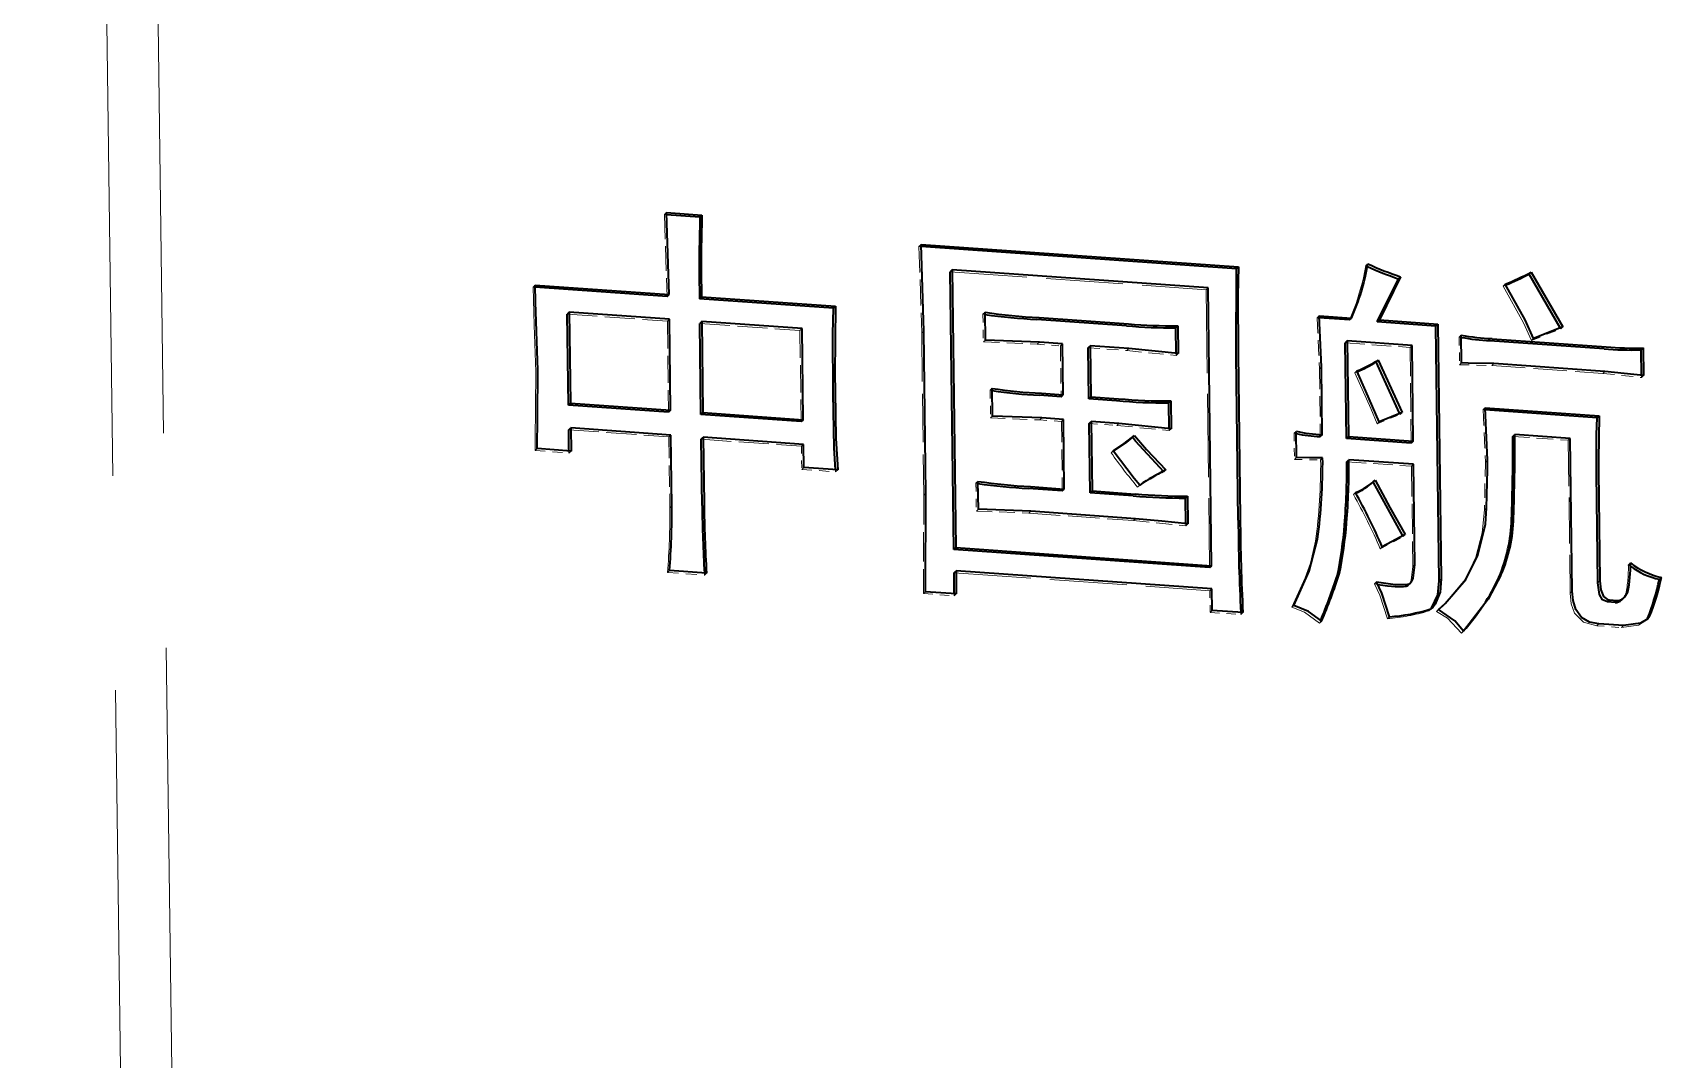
# Model space of a CAD drawing. Header units: millimetres. Extents: x -631 to 3210, y -446 to 2288.
# Drawn here: x -258.39 to -235.62, y -138.71 to -124.35 of the extents above; entities that cross this region are included whole.
import ezdxf

# ---------------------------------------------------------------- set-up
doc = ezdxf.new("R2010")
doc.units = ezdxf.units.MM
doc.linetypes.add('DASHED', pattern=[15, 12, -3])
doc.layers.get('0').update_dxf_attribs({"lineweight": 18})

msp = doc.modelspace()

# ---------------------------------------------------------------- linework, layer by layer
at = {"color": 7, "linetype": 'DASHED', "lineweight": 13}
for p, q in [((-257.686, -42.956), (-256.323, -148.575)), ((-256.499, -190.54), (-258.395, -43.634))]:
    msp.add_line(p, q, dxfattribs=at)
at = {"color": 7, "linetype": 'DASHED', "lineweight": 13, "ltscale": 0.000979933}
for p, q in [((-249.56, -126.893), (-249.531, -126.866)), ((-251.398, -127.906), (-251.37, -127.879)), ((-237.835, -127.894), (-237.806, -127.866)), ((-249.491, -128.357), (-249.519, -128.384)), ((-245.107, -128.286), (-245.078, -128.259)), ((-240.434, -128.335), (-240.406, -128.308)), ((-245.964, -128.548), (-245.936, -128.521)), ((-245.102, -128.674), (-245.073, -128.647)), ((-237.002, -128.462), (-237.03, -128.489)), ((-244.348, -128.706), (-244.319, -128.679)), ((-244.024, -128.728), (-243.996, -128.701)), ((-243.098, -128.794), (-243.07, -128.767)), ((-242.408, -128.864), (-242.38, -128.837)), ((-239.109, -128.723), (-239.137, -128.75)), ((-238.445, -128.993), (-238.417, -128.966)), ((-236.441, -129.113), (-236.413, -129.086)), ((-245.007, -129.349), (-244.979, -129.322)), ((-239.597, -129.817), (-239.569, -129.79)), ((-239.247, -129.662), (-239.276, -129.689)), ((-249.498, -130.002), (-249.47, -129.975)), ((-243.235, -129.841), (-243.207, -129.813)), ((-250.895, -130.227), (-250.866, -130.2)), ((-247.645, -130.133), (-247.617, -130.106)), ((-243.316, -130.223), (-243.288, -130.196)), ((-247.641, -130.456), (-247.612, -130.429)), ((-247.167, -130.49), (-247.138, -130.463)), ((-242.552, -130.463), (-242.581, -130.49)), ((-240.753, -130.318), (-240.725, -130.29)), ((-239.116, -130.412), (-239.087, -130.384)), ((-238.083, -130.355), (-238.054, -130.328)), ((-245.935, -130.814), (-245.907, -130.787)), ((-239.929, -130.807), (-239.9, -130.78)), ((-245.2, -131.038), (-245.172, -131.011)), ((-243.003, -131.172), (-242.974, -131.145)), ((-239.553, -131.566), (-239.524, -131.539)), ((-239.097, -131.814), (-239.069, -131.787)), ((-236.084, -131.79), (-236.055, -131.763)), ((-249.517, -131.898), (-249.488, -131.871)), ((-245.939, -132.193), (-245.911, -132.166)), ((-245.508, -132.224), (-245.48, -132.197)), ((-236.897, -132.185), (-236.868, -132.158)), ((-241.931, -132.455), (-241.903, -132.428)), ((-238.874, -132.433), (-238.846, -132.406)), ((-240.401, -132.606), (-240.372, -132.579)), ((-236.525, -132.642), (-236.496, -132.615))]:
    msp.add_line(p, q, dxfattribs=at)
at = {"color": 7, "linetype": 'DASHED', "lineweight": 13, "ltscale": 0.028642}
msp.add_line((-249.56, -126.893), (-249.523, -128.039), dxfattribs=at)
at = {"color": 7, "linetype": 'DASHED', "lineweight": 13, "ltscale": 0.000732735}
msp.add_line((-249.531, -126.896), (-249.56, -126.893), dxfattribs=at)
at = {"color": 7, "lineweight": 35, "ltscale": 0.028641}
msp.add_line((-249.495, -128.011), (-249.531, -126.866), dxfattribs=at)
at = {"color": 7, "lineweight": 35, "ltscale": 0.012421}
msp.add_line((-249.531, -126.866), (-249.036, -126.901), dxfattribs=at)
at = {"color": 7, "lineweight": 35, "ltscale": 0.011688}
msp.add_line((-249.064, -126.928), (-249.531, -126.896), dxfattribs=at)
at = {"color": 7, "lineweight": 35, "ltscale": 0.00098046}
for p, q in [((-249.036, -126.901), (-249.064, -126.928)), ((-239.3, -127.79), (-239.272, -127.763)), ((-239.982, -128.367), (-239.953, -128.34)), ((-239.565, -128.367), (-239.594, -128.395)), ((-238.775, -128.452), (-238.746, -128.425)), ((-242.413, -128.476), (-242.385, -128.449)), ((-239.608, -128.954), (-239.58, -128.927)), ((-249.05, -129.689), (-249.022, -129.662)), ((-239.091, -130.061), (-239.12, -130.088)), ((-245.512, -131.9), (-245.484, -131.873))]:
    msp.add_line(p, q, dxfattribs=at)
at = {"color": 7, "linetype": 'DASHED', "lineweight": 13, "ltscale": 0.000981563}
for p, q in [((-246.002, -127.339), (-245.973, -127.312)), ((-244.313, -129.764), (-244.284, -129.737)), ((-242.502, -129.914), (-242.474, -129.887)), ((-240.758, -129.951), (-240.729, -129.924)), ((-251.369, -130.193), (-251.34, -130.166)), ((-245.205, -130.65), (-245.177, -130.623)), ((-238.096, -131.022), (-238.067, -130.995)), ((-242.27, -131.245), (-242.241, -131.218)), ((-249, -131.934), (-248.971, -131.907)), ((-239.633, -132.057), (-239.604, -132.029)), ((-238.766, -132.441), (-238.738, -132.414))]:
    msp.add_line(p, q, dxfattribs=at)
at = {"color": 7, "linetype": 'DASHED', "lineweight": 13, "ltscale": 0.000732681}
msp.add_line((-245.972, -127.341), (-246.002, -127.339), dxfattribs=at)
at = {"color": 7, "linetype": 'DASHED', "lineweight": 13, "ltscale": 0.030259}
msp.add_line((-246.002, -127.339), (-245.964, -128.548), dxfattribs=at)
at = {"color": 7, "lineweight": 35, "ltscale": 0.111255}
msp.add_line((-245.973, -127.312), (-241.534, -127.625), dxfattribs=at)
at = {"color": 7, "lineweight": 35, "ltscale": 0.03026}
msp.add_line((-245.936, -128.521), (-245.973, -127.312), dxfattribs=at)
at = {"color": 7, "lineweight": 35, "ltscale": 0.110524}
msp.add_line((-241.562, -127.652), (-245.972, -127.341), dxfattribs=at)
at = {"color": 7, "lineweight": 35, "ltscale": 0.000979933}
for p, q in [((-245.538, -127.666), (-245.566, -127.693)), ((-241.562, -127.652), (-241.534, -127.625)), ((-237.471, -127.725), (-237.443, -127.698)), ((-249.071, -128.07), (-249.043, -128.043)), ((-250.891, -128.258), (-250.92, -128.285)), ((-249.038, -128.389), (-249.066, -128.416)), ((-240.014, -128.659), (-240.042, -128.686)), ((-243.637, -128.756), (-243.608, -128.729)), ((-235.907, -128.784), (-235.879, -128.757)), ((-243.627, -129.468), (-243.599, -129.441)), ((-242.507, -129.525), (-242.479, -129.498)), ((-249.474, -129.63), (-249.503, -129.657)), ((-247.621, -129.761), (-247.649, -129.788)), ((-236.519, -129.733), (-236.491, -129.705)), ((-249.046, -130.034), (-249.017, -130.007)), ((-243.018, -130.007), (-242.989, -129.98)), ((-240.391, -129.998), (-240.363, -129.971)), ((-240.025, -130.024), (-239.996, -129.997)), ((-237.7, -129.994), (-237.672, -129.967)), ((-240.021, -130.348), (-239.992, -130.321)), ((-243.998, -130.757), (-243.97, -130.73)), ((-243.61, -130.784), (-243.582, -130.757)), ((-242.275, -130.857), (-242.246, -130.83)), ((-245.516, -131.577), (-245.488, -131.549)), ((-241.911, -131.802), (-241.939, -131.829)), ((-240.151, -131.934), (-240.122, -131.907)), ((-239.202, -132.087), (-239.173, -132.06))]:
    msp.add_line(p, q, dxfattribs=at)
at = {"color": 7, "lineweight": 35, "ltscale": 0.097104}
for p, q in [((-245.516, -131.577), (-245.566, -127.693)), ((-245.538, -127.666), (-245.488, -131.549)), ((-241.911, -131.802), (-241.961, -127.918))]:
    msp.add_line(p, q, dxfattribs=at)
at = {"color": 7, "linetype": 'DASHED', "lineweight": 13, "ltscale": 0.089653}
msp.add_line((-245.566, -127.693), (-241.989, -127.945), dxfattribs=at)
at = {"color": 7, "lineweight": 35, "ltscale": 0.089653}
for p, q in [((-241.961, -127.918), (-245.538, -127.666)), ((-241.939, -131.829), (-245.516, -131.577)), ((-245.488, -131.549), (-241.911, -131.802))]:
    msp.add_line(p, q, dxfattribs=at)
at = {"color": 7, "lineweight": 35, "ltscale": 0.03017}
msp.add_line((-241.568, -128.859), (-241.562, -127.652), dxfattribs=at)
at = {"color": 7, "linetype": 'DASHED', "lineweight": 13, "ltscale": 0.00098046}
for p, q in [((-239.755, -127.607), (-239.726, -127.58)), ((-241.961, -127.918), (-241.989, -127.945)), ((-247.637, -128.487), (-247.666, -128.515)), ((-238.45, -128.605), (-238.422, -128.577)), ((-240.403, -129.049), (-240.375, -129.022)), ((-237.993, -129.003), (-237.964, -128.976)), ((-235.874, -129.145), (-235.902, -129.172)), ((-245.002, -129.737), (-244.974, -129.71)), ((-238.114, -129.62), (-238.086, -129.593)), ((-244.468, -131.068), (-244.44, -131.041)), ((-239.204, -131.368), (-239.232, -131.395)), ((-240.458, -131.459), (-240.43, -131.432)), ((-241.935, -132.153), (-241.907, -132.126)), ((-236.121, -132.197), (-236.093, -132.169)), ((-240.791, -132.384), (-240.763, -132.357)), ((-238.418, -132.746), (-238.39, -132.719))]:
    msp.add_line(p, q, dxfattribs=at)
at = {"color": 7, "linetype": 'DASHED', "lineweight": 13, "ltscale": 0.000618608}
msp.add_line((-239.732, -127.618), (-239.755, -127.607), dxfattribs=at)
at = {"color": 7, "lineweight": 35, "ltscale": 0.021706}
msp.add_line((-237.037, -128.477), (-237.471, -127.725), dxfattribs=at)
at = {"color": 7, "lineweight": 35, "ltscale": 0.022048}
msp.add_line((-237.443, -127.698), (-237.002, -128.462), dxfattribs=at)
at = {"color": 7, "linetype": 'DASHED', "lineweight": 13, "ltscale": 0.000738823}
for p, q in [((-251.369, -127.908), (-251.398, -127.906)), ((-238.084, -129.622), (-238.114, -129.62))]:
    msp.add_line(p, q, dxfattribs=at)
at = {"color": 7, "lineweight": 35, "ltscale": 0.046987}
for p, q in [((-251.37, -127.879), (-249.495, -128.011)), ((-249.043, -128.043), (-247.168, -128.176))]:
    msp.add_line(p, q, dxfattribs=at)
at = {"color": 7, "lineweight": 35, "ltscale": 0.046247}
msp.add_line((-249.523, -128.039), (-251.369, -127.908), dxfattribs=at)
at = {"color": 7, "linetype": 'DASHED', "lineweight": 13, "ltscale": 0.097104}
msp.add_line((-241.989, -127.945), (-241.939, -131.829), dxfattribs=at)
at = {"color": 7, "lineweight": 35, "ltscale": 0.0168}
for p, q in [((-239.594, -128.395), (-239.3, -127.79)), ((-239.272, -127.763), (-239.565, -128.367))]:
    msp.add_line(p, q, dxfattribs=at)
at = {"color": 7, "linetype": 'DASHED', "lineweight": 13, "ltscale": 0.000966031}
msp.add_line((-237.799, -127.878), (-237.835, -127.894), dxfattribs=at)
at = {"color": 7, "lineweight": 35, "ltscale": 0.000981563}
for p, q in [((-249.523, -128.039), (-249.495, -128.011)), ((-247.196, -128.203), (-247.168, -128.176)), ((-243.623, -129.813), (-243.595, -129.786)), ((-250.899, -129.903), (-250.87, -129.876)), ((-239.651, -130.632), (-239.623, -130.605))]:
    msp.add_line(p, q, dxfattribs=at)
at = {"color": 7, "lineweight": 35, "ltscale": 0.046986}
msp.add_line((-247.196, -128.203), (-249.071, -128.07), dxfattribs=at)
at = {"color": 7, "lineweight": 35, "ltscale": 0.031829}
for p, q in [((-250.903, -129.558), (-250.92, -128.285)), ((-250.891, -128.258), (-250.875, -129.531)), ((-249.474, -129.63), (-249.491, -128.357)), ((-249.05, -129.689), (-249.066, -128.416)), ((-247.621, -129.761), (-247.637, -128.487))]:
    msp.add_line(p, q, dxfattribs=at)
at = {"color": 7, "linetype": 'DASHED', "lineweight": 13, "ltscale": 0.035106}
for p, q in [((-250.92, -128.285), (-249.519, -128.384)), ((-250.899, -129.903), (-249.498, -130.002))]:
    msp.add_line(p, q, dxfattribs=at)
at = {"color": 7, "lineweight": 35, "ltscale": 0.035106}
for p, q in [((-249.491, -128.357), (-250.891, -128.258)), ((-249.503, -129.657), (-250.903, -129.558))]:
    msp.add_line(p, q, dxfattribs=at)
at = {"color": 7, "linetype": 'DASHED', "lineweight": 13, "ltscale": 0.031829}
msp.add_line((-249.519, -128.384), (-249.503, -129.657), dxfattribs=at)
at = {"color": 7, "linetype": 'DASHED', "lineweight": 13, "ltscale": 0.035105}
for p, q in [((-249.066, -128.416), (-247.666, -128.515)), ((-249.046, -130.034), (-247.645, -130.133))]:
    msp.add_line(p, q, dxfattribs=at)
at = {"color": 7, "lineweight": 35, "ltscale": 0.031828}
msp.add_line((-249.038, -128.389), (-249.022, -129.662), dxfattribs=at)
at = {"color": 7, "lineweight": 35, "ltscale": 0.035104}
for p, q in [((-247.637, -128.487), (-249.038, -128.389)), ((-247.649, -129.788), (-249.05, -129.689))]:
    msp.add_line(p, q, dxfattribs=at)
at = {"color": 7, "linetype": 'DASHED', "lineweight": 13, "ltscale": 0.000725998}
msp.add_line((-245.078, -128.29), (-245.107, -128.286), dxfattribs=at)
at = {"color": 7, "linetype": 'DASHED', "lineweight": 13, "ltscale": 0.009711}
for p, q in [((-245.107, -128.286), (-245.102, -128.674)), ((-245.007, -129.349), (-245.002, -129.737))]:
    msp.add_line(p, q, dxfattribs=at)
at = {"color": 7, "lineweight": 35, "ltscale": 0.009711}
for p, q in [((-245.073, -128.647), (-245.078, -128.259)), ((-242.385, -128.449), (-242.38, -128.837)), ((-238.417, -128.966), (-238.422, -128.577)), ((-245.172, -131.011), (-245.177, -130.623))]:
    msp.add_line(p, q, dxfattribs=at)
at = {"color": 7, "lineweight": 35, "ltscale": 0.031325}
for p, q in [((-243.102, -128.449), (-244.352, -128.36)), ((-244.324, -128.333), (-243.074, -128.422))]:
    msp.add_line(p, q, dxfattribs=at)
at = {"color": 7, "linetype": 'DASHED', "lineweight": 13, "ltscale": 0.017856}
msp.add_line((-240.434, -128.335), (-240.403, -129.049), dxfattribs=at)
at = {"color": 7, "linetype": 'DASHED', "lineweight": 13, "ltscale": 0.000737301}
msp.add_line((-240.405, -128.337), (-240.434, -128.335), dxfattribs=at)
at = {"color": 7, "lineweight": 35, "ltscale": 0.017855}
msp.add_line((-240.375, -129.022), (-240.406, -128.308), dxfattribs=at)
at = {"color": 7, "lineweight": 35, "ltscale": 0.011341}
msp.add_line((-240.406, -128.308), (-239.953, -128.34), dxfattribs=at)
at = {"color": 7, "lineweight": 35, "ltscale": 0.010604}
msp.add_line((-239.982, -128.367), (-240.405, -128.337), dxfattribs=at)
at = {"color": 7, "lineweight": 35, "ltscale": 0.020524}
for p, q in [((-238.775, -128.452), (-239.594, -128.395)), ((-239.565, -128.367), (-238.746, -128.425))]:
    msp.add_line(p, q, dxfattribs=at)
at = {"color": 7, "lineweight": 35, "ltscale": 0.089012}
for p, q in [((-238.746, -128.425), (-238.7, -131.985)), ((-238.729, -132.013), (-238.775, -128.452))]:
    msp.add_line(p, q, dxfattribs=at)
at = {"color": 7, "linetype": 'DASHED', "lineweight": 13, "ltscale": 0.031828}
msp.add_line((-247.666, -128.515), (-247.649, -129.788), dxfattribs=at)
at = {"color": 7, "linetype": 'DASHED', "lineweight": 13, "ltscale": 0.056644}
msp.add_line((-245.964, -128.548), (-245.935, -130.814), dxfattribs=at)
at = {"color": 7, "lineweight": 35, "ltscale": 0.056644}
msp.add_line((-245.907, -130.787), (-245.936, -128.521), dxfattribs=at)
at = {"color": 7, "lineweight": 35, "ltscale": 0.018866}
msp.add_line((-244.319, -128.679), (-245.073, -128.647), dxfattribs=at)
at = {"color": 7, "lineweight": 35, "ltscale": 0.008959}
for p, q in [((-242.408, -128.834), (-242.413, -128.476)), ((-242.502, -129.884), (-242.507, -129.525))]:
    msp.add_line(p, q, dxfattribs=at)
at = {"color": 7, "lineweight": 35, "ltscale": 0.033447}
for p, q in [((-240.014, -128.659), (-239.996, -129.997)), ((-240.025, -130.024), (-240.042, -128.686))]:
    msp.add_line(p, q, dxfattribs=at)
at = {"color": 7, "lineweight": 35, "ltscale": 0.022684}
for p, q in [((-239.109, -128.723), (-240.014, -128.659)), ((-239.12, -130.088), (-240.025, -130.024)), ((-239.996, -129.997), (-239.091, -130.061))]:
    msp.add_line(p, q, dxfattribs=at)
at = {"color": 7, "linetype": 'DASHED', "lineweight": 13, "ltscale": 0.00971}
for p, q in [((-238.45, -128.605), (-238.445, -128.993)), ((-245.205, -130.65), (-245.2, -131.038))]:
    msp.add_line(p, q, dxfattribs=at)
at = {"color": 7, "linetype": 'DASHED', "lineweight": 13, "ltscale": 0.00073197}
msp.add_line((-238.421, -128.61), (-238.45, -128.605), dxfattribs=at)
at = {"color": 7, "lineweight": 35, "ltscale": 0.039966}
for p, q in [((-236.424, -128.769), (-238.019, -128.657)), ((-237.99, -128.629), (-236.396, -128.742)), ((-238.086, -129.593), (-236.491, -129.705))]:
    msp.add_line(p, q, dxfattribs=at)
at = {"color": 7, "linetype": 'DASHED', "lineweight": 13, "ltscale": 0.010982}
msp.add_line((-237.437, -128.655), (-237.03, -128.489), dxfattribs=at)
at = {"color": 7, "linetype": 'DASHED', "lineweight": 13, "ltscale": 0.000981036}
for p, q in [((-237.437, -128.655), (-237.409, -128.627)), ((-239.907, -129.105), (-239.879, -129.078)), ((-244.011, -129.786), (-243.982, -129.759)), ((-236.924, -130.049), (-236.896, -130.022)), ((-240.387, -130.322), (-240.359, -130.295)), ((-242.944, -130.702), (-242.916, -130.675)), ((-249.485, -130.995), (-249.457, -130.967)), ((-238.216, -131.682), (-238.188, -131.655)), ((-241.5, -132.485), (-241.472, -132.458)), ((-239.454, -132.543), (-239.426, -132.516)), ((-236.18, -132.667), (-236.152, -132.64))]:
    msp.add_line(p, q, dxfattribs=at)
at = {"color": 7, "lineweight": 35, "ltscale": 0.01098}
msp.add_line((-237.002, -128.462), (-237.409, -128.627), dxfattribs=at)
at = {"color": 7, "linetype": 'DASHED', "lineweight": 13, "ltscale": 0.000342138}
msp.add_line((-237.03, -128.489), (-237.037, -128.477), dxfattribs=at)
at = {"color": 7, "linetype": 'DASHED', "lineweight": 13, "ltscale": 0.018866}
msp.add_line((-245.102, -128.674), (-244.348, -128.706), dxfattribs=at)
at = {"color": 7, "linetype": 'DASHED', "lineweight": 13, "ltscale": 0.008101}
msp.add_line((-244.348, -128.706), (-244.024, -128.728), dxfattribs=at)
at = {"color": 7, "lineweight": 35, "ltscale": 0.008101}
msp.add_line((-243.996, -128.701), (-244.319, -128.679), dxfattribs=at)
at = {"color": 7, "linetype": 'DASHED', "lineweight": 13, "ltscale": 0.017802}
msp.add_line((-244.024, -128.728), (-244.015, -129.441), dxfattribs=at)
at = {"color": 7, "lineweight": 35, "ltscale": 0.017802}
for p, q in [((-243.987, -129.413), (-243.996, -128.701)), ((-243.627, -129.468), (-243.637, -128.756)), ((-243.608, -128.729), (-243.599, -129.441))]:
    msp.add_line(p, q, dxfattribs=at)
at = {"color": 7, "linetype": 'DASHED', "lineweight": 13, "ltscale": 0.013502}
msp.add_line((-243.637, -128.756), (-243.098, -128.794), dxfattribs=at)
at = {"color": 7, "lineweight": 35, "ltscale": 0.013502}
msp.add_line((-243.07, -128.767), (-243.608, -128.729), dxfattribs=at)
at = {"color": 7, "linetype": 'DASHED', "lineweight": 13, "ltscale": 0.017335}
msp.add_line((-243.098, -128.794), (-242.408, -128.864), dxfattribs=at)
at = {"color": 7, "lineweight": 35, "ltscale": 0.017335}
msp.add_line((-242.38, -128.837), (-243.07, -128.767), dxfattribs=at)
at = {"color": 7, "linetype": 'DASHED', "lineweight": 13, "ltscale": 0.000750788}
msp.add_line((-242.408, -128.864), (-242.408, -128.834), dxfattribs=at)
at = {"color": 7, "lineweight": 35, "ltscale": 0.057723}
for p, q in [((-241.539, -131.167), (-241.568, -128.859)), ((-241.54, -128.832), (-241.51, -131.14))]:
    msp.add_line(p, q, dxfattribs=at)
at = {"color": 7, "linetype": 'DASHED', "lineweight": 13, "ltscale": 0.022684}
msp.add_line((-240.042, -128.686), (-239.137, -128.75), dxfattribs=at)
at = {"color": 7, "linetype": 'DASHED', "lineweight": 13, "ltscale": 0.033447}
msp.add_line((-239.137, -128.75), (-239.12, -130.088), dxfattribs=at)
at = {"color": 7, "lineweight": 35, "ltscale": 0.033446}
msp.add_line((-239.091, -130.061), (-239.109, -128.723), dxfattribs=at)
at = {"color": 7, "lineweight": 35, "ltscale": 0.008953}
msp.add_line((-235.902, -129.142), (-235.907, -128.784), dxfattribs=at)
at = {"color": 7, "lineweight": 35, "ltscale": 0.00971}
for p, q in [((-235.879, -128.757), (-235.874, -129.145)), ((-244.974, -129.71), (-244.979, -129.322)), ((-242.479, -129.498), (-242.474, -129.887)), ((-242.246, -130.83), (-242.241, -131.218))]:
    msp.add_line(p, q, dxfattribs=at)
at = {"color": 7, "linetype": 'DASHED', "lineweight": 13, "ltscale": 0.023736}
msp.add_line((-240.403, -129.049), (-240.391, -129.998), dxfattribs=at)
at = {"color": 7, "lineweight": 35, "ltscale": 0.023737}
msp.add_line((-240.363, -129.971), (-240.375, -129.022), dxfattribs=at)
at = {"color": 7, "linetype": 'DASHED', "lineweight": 13, "ltscale": 0.000918148}
msp.add_line((-239.874, -129.091), (-239.907, -129.105), dxfattribs=at)
at = {"color": 7, "lineweight": 35, "ltscale": 0.019696}
msp.add_line((-239.283, -129.672), (-239.608, -128.954), dxfattribs=at)
at = {"color": 7, "lineweight": 35, "ltscale": 0.020164}
msp.add_line((-239.58, -128.927), (-239.247, -129.662), dxfattribs=at)
at = {"color": 7, "linetype": 'DASHED', "lineweight": 13, "ltscale": 0.01131}
msp.add_line((-238.445, -128.993), (-237.993, -129.003), dxfattribs=at)
at = {"color": 7, "linetype": 'DASHED', "lineweight": 13, "ltscale": 0.038886}
msp.add_line((-237.993, -129.003), (-236.441, -129.113), dxfattribs=at)
at = {"color": 7, "lineweight": 35, "ltscale": 0.038886}
msp.add_line((-236.413, -129.086), (-237.964, -128.976), dxfattribs=at)
at = {"color": 7, "linetype": 'DASHED', "lineweight": 13, "ltscale": 0.013557}
msp.add_line((-236.441, -129.113), (-235.902, -129.172), dxfattribs=at)
at = {"color": 7, "lineweight": 35, "ltscale": 0.013557}
msp.add_line((-235.874, -129.145), (-236.413, -129.086), dxfattribs=at)
at = {"color": 7, "linetype": 'DASHED', "lineweight": 13, "ltscale": 0.000757674}
msp.add_line((-235.902, -129.172), (-235.902, -129.142), dxfattribs=at)
at = {"color": 7, "lineweight": 35, "ltscale": 0.000981036}
for p, q in [((-250.903, -129.558), (-250.875, -129.531)), ((-244.015, -129.441), (-243.987, -129.413)), ((-235.65, -131.993), (-235.622, -131.966)), ((-235.816, -132.542), (-235.787, -132.514))]:
    msp.add_line(p, q, dxfattribs=at)
at = {"color": 7, "lineweight": 35, "ltscale": 0.035105}
for p, q in [((-250.875, -129.531), (-249.474, -129.63)), ((-249.022, -129.662), (-247.621, -129.761)), ((-249.47, -129.975), (-250.87, -129.876)), ((-247.617, -130.106), (-249.017, -130.007))]:
    msp.add_line(p, q, dxfattribs=at)
at = {"color": 7, "linetype": 'DASHED', "lineweight": 13, "ltscale": 0.000725467}
msp.add_line((-244.978, -129.354), (-245.007, -129.349), dxfattribs=at)
at = {"color": 7, "lineweight": 35, "ltscale": 0.007561}
for p, q in [((-244.015, -129.441), (-244.317, -129.419)), ((-244.289, -129.392), (-243.987, -129.413)), ((-243.982, -129.759), (-244.284, -129.737))]:
    msp.add_line(p, q, dxfattribs=at)
at = {"color": 7, "lineweight": 35, "ltscale": 0.009721}
for p, q in [((-243.239, -129.495), (-243.627, -129.468)), ((-243.599, -129.441), (-243.211, -129.468)), ((-243.207, -129.813), (-243.595, -129.786))]:
    msp.add_line(p, q, dxfattribs=at)
at = {"color": 7, "linetype": 'DASHED', "lineweight": 13, "ltscale": 0.017245}
msp.add_line((-245.002, -129.737), (-244.313, -129.764), dxfattribs=at)
at = {"color": 7, "lineweight": 35, "ltscale": 0.017247}
msp.add_line((-244.284, -129.737), (-244.974, -129.71), dxfattribs=at)
at = {"color": 7, "linetype": 'DASHED', "lineweight": 13, "ltscale": 0.007561}
msp.add_line((-244.313, -129.764), (-244.011, -129.786), dxfattribs=at)
at = {"color": 7, "linetype": 'DASHED', "lineweight": 13, "ltscale": 0.024276}
msp.add_line((-244.011, -129.786), (-243.998, -130.757), dxfattribs=at)
at = {"color": 7, "lineweight": 35, "ltscale": 0.024276}
for p, q in [((-243.97, -130.73), (-243.982, -129.759)), ((-243.595, -129.786), (-243.582, -130.757)), ((-243.61, -130.784), (-243.623, -129.813))]:
    msp.add_line(p, q, dxfattribs=at)
at = {"color": 7, "linetype": 'DASHED', "lineweight": 13, "ltscale": 0.008648}
msp.add_line((-239.597, -129.817), (-239.276, -129.689), dxfattribs=at)
at = {"color": 7, "lineweight": 35, "ltscale": 0.008648}
msp.add_line((-239.247, -129.662), (-239.569, -129.79), dxfattribs=at)
at = {"color": 7, "linetype": 'DASHED', "lineweight": 13, "ltscale": 0.000466426}
msp.add_line((-239.276, -129.689), (-239.283, -129.672), dxfattribs=at)
at = {"color": 7, "linetype": 'DASHED', "lineweight": 13, "ltscale": 0.018394}
msp.add_line((-238.114, -129.62), (-238.083, -130.355), dxfattribs=at)
at = {"color": 7, "lineweight": 35, "ltscale": 0.018395}
msp.add_line((-238.054, -130.328), (-238.086, -129.593), dxfattribs=at)
at = {"color": 7, "lineweight": 35, "ltscale": 0.039227}
msp.add_line((-236.519, -129.733), (-238.084, -129.622), dxfattribs=at)
at = {"color": 7, "lineweight": 35, "ltscale": 0.007363}
msp.add_line((-250.895, -130.198), (-250.899, -129.903), dxfattribs=at)
at = {"color": 7, "lineweight": 35, "ltscale": 0.008092}
for p, q in [((-250.87, -129.876), (-250.866, -130.2)), ((-247.612, -130.429), (-247.617, -130.106)), ((-245.484, -131.873), (-245.48, -132.197))]:
    msp.add_line(p, q, dxfattribs=at)
at = {"color": 7, "linetype": 'DASHED', "lineweight": 13, "ltscale": 0.024816}
msp.add_line((-249.498, -130.002), (-249.485, -130.995), dxfattribs=at)
at = {"color": 7, "lineweight": 35, "ltscale": 0.024816}
msp.add_line((-249.457, -130.967), (-249.47, -129.975), dxfattribs=at)
at = {"color": 7, "lineweight": 35, "ltscale": 0.023197}
for p, q in [((-249.017, -130.007), (-249.005, -130.935)), ((-249.034, -130.962), (-249.046, -130.034))]:
    msp.add_line(p, q, dxfattribs=at)
at = {"color": 7, "linetype": 'DASHED', "lineweight": 13, "ltscale": 0.009723}
msp.add_line((-243.623, -129.813), (-243.235, -129.841), dxfattribs=at)
at = {"color": 7, "linetype": 'DASHED', "lineweight": 13, "ltscale": 0.018414}
for p, q in [((-243.235, -129.841), (-242.502, -129.914)), ((-243.003, -131.172), (-242.27, -131.245))]:
    msp.add_line(p, q, dxfattribs=at)
at = {"color": 7, "lineweight": 35, "ltscale": 0.018416}
msp.add_line((-242.474, -129.887), (-243.207, -129.813), dxfattribs=at)
at = {"color": 7, "linetype": 'DASHED', "lineweight": 13, "ltscale": 0.000751551}
msp.add_line((-242.502, -129.914), (-242.502, -129.884), dxfattribs=at)
at = {"color": 7, "linetype": 'DASHED', "lineweight": 13, "ltscale": 0.009171}
msp.add_line((-240.758, -129.951), (-240.753, -130.318), dxfattribs=at)
at = {"color": 7, "linetype": 'DASHED', "lineweight": 13, "ltscale": 0.000733618}
msp.add_line((-240.729, -129.957), (-240.758, -129.951), dxfattribs=at)
at = {"color": 7, "lineweight": 35, "ltscale": 0.009171}
msp.add_line((-240.725, -130.29), (-240.729, -129.924), dxfattribs=at)
at = {"color": 7, "linetype": 'DASHED', "lineweight": 13, "ltscale": 0.019442}
msp.add_line((-237.7, -129.994), (-236.924, -130.049), dxfattribs=at)
at = {"color": 7, "lineweight": 35, "ltscale": 0.019444}
msp.add_line((-236.896, -130.022), (-237.672, -129.967), dxfattribs=at)
at = {"color": 7, "lineweight": 35, "ltscale": 0.053407}
msp.add_line((-236.868, -132.158), (-236.896, -130.022), dxfattribs=at)
at = {"color": 7, "linetype": 'DASHED', "lineweight": 13, "ltscale": 0.011882}
msp.add_line((-251.369, -130.193), (-250.895, -130.227), dxfattribs=at)
at = {"color": 7, "lineweight": 35, "ltscale": 0.011881}
for p, q in [((-250.866, -130.2), (-251.34, -130.166)), ((-247.138, -130.463), (-247.612, -130.429))]:
    msp.add_line(p, q, dxfattribs=at)
at = {"color": 7, "linetype": 'DASHED', "lineweight": 13, "ltscale": 0.000728665}
msp.add_line((-250.895, -130.227), (-250.895, -130.198), dxfattribs=at)
at = {"color": 7, "linetype": 'DASHED', "lineweight": 13, "ltscale": 0.008092}
msp.add_line((-247.645, -130.133), (-247.641, -130.456), dxfattribs=at)
at = {"color": 7, "linetype": 'DASHED', "lineweight": 13, "ltscale": 0.00097187}
msp.add_line((-243.285, -130.2), (-243.316, -130.223), dxfattribs=at)
at = {"color": 7, "linetype": 'DASHED', "lineweight": 13, "ltscale": 0.053407}
msp.add_line((-236.924, -130.049), (-236.897, -132.185), dxfattribs=at)
at = {"color": 7, "linetype": 'DASHED', "lineweight": 13, "ltscale": 0.011881}
msp.add_line((-247.641, -130.456), (-247.167, -130.49), dxfattribs=at)
at = {"color": 7, "linetype": 'DASHED', "lineweight": 13, "ltscale": 0.000734406}
msp.add_line((-247.167, -130.49), (-247.169, -130.461), dxfattribs=at)
at = {"color": 7, "linetype": 'DASHED', "lineweight": 13, "ltscale": 0.009151}
msp.add_line((-240.753, -130.318), (-240.387, -130.322), dxfattribs=at)
at = {"color": 7, "linetype": 'DASHED', "lineweight": 13, "ltscale": 0.022682}
msp.add_line((-240.021, -130.348), (-239.116, -130.412), dxfattribs=at)
at = {"color": 7, "lineweight": 35, "ltscale": 0.022682}
msp.add_line((-239.087, -130.384), (-239.992, -130.321), dxfattribs=at)
at = {"color": 7, "linetype": 'DASHED', "lineweight": 13, "ltscale": 0.035065}
msp.add_line((-239.116, -130.412), (-239.097, -131.814), dxfattribs=at)
at = {"color": 7, "lineweight": 35, "ltscale": 0.035065}
msp.add_line((-239.069, -131.787), (-239.087, -130.384), dxfattribs=at)
at = {"color": 7, "linetype": 'DASHED', "lineweight": 13, "ltscale": 0.016688}
msp.add_line((-238.083, -130.355), (-238.096, -131.022), dxfattribs=at)
at = {"color": 7, "lineweight": 35, "ltscale": 0.038302}
for p, q in [((-236.502, -130.481), (-236.483, -132.013)), ((-236.511, -132.04), (-236.531, -130.508))]:
    msp.add_line(p, q, dxfattribs=at)
at = {"color": 7, "linetype": 'DASHED', "lineweight": 13, "ltscale": 0.000710569}
msp.add_line((-245.177, -130.654), (-245.205, -130.65), dxfattribs=at)
at = {"color": 7, "lineweight": 35, "ltscale": 0.011883}
for p, q in [((-244.444, -130.696), (-243.97, -130.73)), ((-243.998, -130.757), (-244.472, -130.723))]:
    msp.add_line(p, q, dxfattribs=at)
at = {"color": 7, "lineweight": 35, "ltscale": 0.021495}
msp.add_line((-239.237, -131.386), (-239.651, -130.632), dxfattribs=at)
at = {"color": 7, "linetype": 'DASHED', "lineweight": 13, "ltscale": 0.034485}
msp.add_line((-245.935, -130.814), (-245.939, -132.193), dxfattribs=at)
at = {"color": 7, "lineweight": 35, "ltscale": 0.034485}
msp.add_line((-245.911, -132.166), (-245.907, -130.787), dxfattribs=at)
at = {"color": 7, "lineweight": 35, "ltscale": 0.015122}
for p, q in [((-243.007, -130.827), (-243.61, -130.784)), ((-243.582, -130.757), (-242.979, -130.8))]:
    msp.add_line(p, q, dxfattribs=at)
at = {"color": 7, "lineweight": 35, "ltscale": 0.008958}
msp.add_line((-242.27, -131.215), (-242.275, -130.857), dxfattribs=at)
at = {"color": 7, "linetype": 'DASHED', "lineweight": 13, "ltscale": 0.00095066}
msp.add_line((-239.894, -130.791), (-239.929, -130.807), dxfattribs=at)
at = {"color": 7, "linetype": 'DASHED', "lineweight": 13, "ltscale": 0.018325}
msp.add_line((-245.2, -131.038), (-244.468, -131.068), dxfattribs=at)
at = {"color": 7, "lineweight": 35, "ltscale": 0.018324}
msp.add_line((-244.44, -131.041), (-245.172, -131.011), dxfattribs=at)
at = {"color": 7, "linetype": 'DASHED', "lineweight": 13, "ltscale": 0.036726}
msp.add_line((-244.468, -131.068), (-243.003, -131.172), dxfattribs=at)
at = {"color": 7, "lineweight": 35, "ltscale": 0.036726}
msp.add_line((-242.974, -131.145), (-244.44, -131.041), dxfattribs=at)
at = {"color": 7, "lineweight": 13, "ltscale": 0.000979933}
for p, q in [((-237.717, -131.157), (-237.689, -131.13)), ((-237.894, -131.962), (-237.865, -131.935)), ((-236.511, -132.04), (-236.483, -132.013)), ((-236.378, -132.308), (-236.35, -132.281)), ((-236.271, -132.315), (-236.242, -132.288))]:
    msp.add_line(p, q, dxfattribs=at)
at = {"color": 7, "linetype": 'DASHED', "lineweight": 13, "ltscale": 0.000752314}
msp.add_line((-242.27, -131.245), (-242.27, -131.215), dxfattribs=at)
at = {"color": 7, "lineweight": 13, "ltscale": 0.000981036}
msp.add_line((-240.052, -131.229), (-240.024, -131.202), dxfattribs=at)
at = {"color": 7, "linetype": 'DASHED', "lineweight": 13, "ltscale": 0.009091}
msp.add_line((-239.553, -131.566), (-239.232, -131.395), dxfattribs=at)
at = {"color": 7, "lineweight": 35, "ltscale": 0.009091}
msp.add_line((-239.204, -131.368), (-239.524, -131.539), dxfattribs=at)
at = {"color": 7, "linetype": 'DASHED', "lineweight": 13, "ltscale": 0.000255316}
msp.add_line((-239.232, -131.395), (-239.237, -131.386), dxfattribs=at)
at = {"color": 7, "linetype": 'DASHED', "lineweight": 13, "ltscale": 0.000877858}
msp.add_line((-236.055, -131.81), (-236.084, -131.79), dxfattribs=at)
at = {"color": 7, "linetype": 'DASHED', "lineweight": 13, "ltscale": 0.012961}
msp.add_line((-249.517, -131.898), (-249, -131.934), dxfattribs=at)
at = {"color": 7, "lineweight": 35, "ltscale": 0.012962}
msp.add_line((-248.971, -131.907), (-249.488, -131.871), dxfattribs=at)
at = {"color": 7, "linetype": 'DASHED', "lineweight": 13, "ltscale": 0.000731294}
msp.add_line((-249, -131.934), (-249.001, -131.905), dxfattribs=at)
at = {"color": 7, "linetype": 'DASHED', "lineweight": 13, "ltscale": 0.089651}
msp.add_line((-245.512, -131.9), (-241.935, -132.153), dxfattribs=at)
at = {"color": 7, "lineweight": 35, "ltscale": 0.007364}
msp.add_line((-245.508, -132.195), (-245.512, -131.9), dxfattribs=at)
at = {"color": 7, "lineweight": 35, "ltscale": 0.089651}
msp.add_line((-241.907, -132.126), (-245.484, -131.873), dxfattribs=at)
at = {"color": 7, "linetype": 'DASHED', "lineweight": 13, "ltscale": 0.001195}
msp.add_line((-239.585, -132.064), (-239.633, -132.057), dxfattribs=at)
at = {"color": 7, "lineweight": 35, "ltscale": 0.001003}
msp.add_line((-239.156, -132.069), (-239.127, -132.042), dxfattribs=at)
at = {"color": 7, "lineweight": 13, "ltscale": 0.000981563}
msp.add_line((-238.729, -132.013), (-238.7, -131.985), dxfattribs=at)
at = {"color": 7, "linetype": 'DASHED', "lineweight": 13, "ltscale": 0.010801}
for p, q in [((-245.939, -132.193), (-245.508, -132.224)), ((-241.931, -132.455), (-241.5, -132.485))]:
    msp.add_line(p, q, dxfattribs=at)
at = {"color": 7, "lineweight": 35, "ltscale": 0.010801}
msp.add_line((-245.48, -132.197), (-245.911, -132.166), dxfattribs=at)
at = {"color": 7, "linetype": 'DASHED', "lineweight": 13, "ltscale": 0.000727902}
msp.add_line((-245.508, -132.224), (-245.508, -132.195), dxfattribs=at)
at = {"color": 7, "linetype": 'DASHED', "lineweight": 13, "ltscale": 0.007552}
msp.add_line((-241.935, -132.153), (-241.931, -132.455), dxfattribs=at)
at = {"color": 7, "lineweight": 35, "ltscale": 0.007553}
msp.add_line((-241.903, -132.428), (-241.907, -132.126), dxfattribs=at)
at = {"color": 7, "lineweight": 35, "ltscale": 0.0027}
for p, q in [((-236.271, -132.315), (-236.378, -132.308)), ((-236.35, -132.281), (-236.242, -132.288))]:
    msp.add_line(p, q, dxfattribs=at)
at = {"color": 7, "lineweight": 35, "ltscale": 0.000985877}
msp.add_line((-236.179, -132.282), (-236.151, -132.254), dxfattribs=at)
at = {"color": 7, "lineweight": 35, "ltscale": 0.010803}
msp.add_line((-241.472, -132.458), (-241.903, -132.428), dxfattribs=at)
at = {"color": 7, "linetype": 'DASHED', "lineweight": 13, "ltscale": 0.000722334}
msp.add_line((-241.5, -132.485), (-241.502, -132.456), dxfattribs=at)
at = {"color": 7, "linetype": 'DASHED', "lineweight": 13, "ltscale": 0.00083505}
msp.add_line((-238.874, -132.433), (-238.848, -132.412), dxfattribs=at)
at = {"color": 7, "linetype": 'DASHED', "lineweight": 13, "ltscale": 0.001002}
msp.add_line((-238.848, -132.412), (-238.819, -132.385), dxfattribs=at)
at = {"color": 7, "linetype": 'DASHED', "lineweight": 13, "ltscale": 0.000478078}
msp.add_line((-238.848, -132.412), (-238.835, -132.398), dxfattribs=at)
at = {"color": 7, "lineweight": 35, "ltscale": 0.000859104}
msp.add_line((-238.819, -132.385), (-238.846, -132.406), dxfattribs=at)
at = {"color": 7, "linetype": 'DASHED', "lineweight": 13, "ltscale": 0.001021}
msp.add_line((-238.736, -132.414), (-238.766, -132.441), dxfattribs=at)
at = {"color": 7, "lineweight": 35, "ltscale": 0.003136}
msp.add_line((-238.738, -132.414), (-238.645, -132.33), dxfattribs=at)
at = {"color": 7, "lineweight": 35, "ltscale": 0.002382}
msp.add_line((-238.666, -132.349), (-238.736, -132.414), dxfattribs=at)
at = {"color": 7, "lineweight": 35, "ltscale": 0.000714959}
msp.add_line((-238.666, -132.349), (-238.645, -132.33), dxfattribs=at)
at = {"color": 7, "lineweight": 35, "ltscale": 0.000968373}
msp.add_line((-235.787, -132.514), (-235.813, -132.543), dxfattribs=at)
at = {"color": 7, "linetype": 'DASHED', "lineweight": 13, "ltscale": 0.001034}
msp.add_line((-240.401, -132.606), (-240.385, -132.568), dxfattribs=at)
at = {"color": 7, "linetype": 'DASHED', "lineweight": 13, "ltscale": 0.000994921}
msp.add_line((-238.418, -132.746), (-238.392, -132.716), dxfattribs=at)
at = {"color": 7, "linetype": 'DASHED', "lineweight": 13, "ltscale": 0.008641}
msp.add_line((-236.525, -132.642), (-236.18, -132.667), dxfattribs=at)
at = {"color": 7, "lineweight": 35, "ltscale": 0.008643}
msp.add_line((-236.152, -132.64), (-236.496, -132.615), dxfattribs=at)
at = {"color": 7, "linetype": 'DASHED', "lineweight": 13, "ltscale": 0.000942155}
msp.add_line((-235.84, -132.569), (-235.813, -132.543), dxfattribs=at)
at = {"color": 7, "linetype": 'DASHED', "lineweight": 13, "ltscale": 0.000479649}
msp.add_line((-235.84, -132.569), (-235.827, -132.555), dxfattribs=at)
at = {"color": 7, "lineweight": 35, "ltscale": 0.000449544}
msp.add_line((-235.827, -132.555), (-235.816, -132.542), dxfattribs=at)
at = {"color": 7, "lineweight": 35}
for points in [[(-241.534, -127.625), (-241.545, -128.025), (-241.54, -128.832)], [(-251.333, -129.067), (-251.363, -128.117), (-251.37, -127.879)], [(-237.409, -128.627), (-237.526, -128.367), (-237.806, -127.866)], [(-247.202, -129.388), (-247.207, -128.562), (-247.196, -128.203)], [(-247.168, -128.176), (-247.177, -129.123), (-247.174, -129.361)], [(-251.34, -130.166), (-251.335, -129.727), (-251.333, -129.067)], [(-239.569, -129.79), (-239.754, -129.363), (-239.879, -129.078)], [(-237.964, -128.976), (-238.326, -128.97), (-238.417, -128.966)], [(-247.169, -130.461), (-247.188, -130.153), (-247.202, -129.388)], [(-247.174, -129.361), (-247.163, -130.022), (-247.138, -130.463)], [(-236.531, -130.508), (-236.532, -129.967), (-236.519, -129.733)], [(-236.491, -129.705), (-236.504, -130.325), (-236.502, -130.481)], [(-243.288, -130.196), (-243.135, -130.092), (-242.989, -129.98)], [(-243.018, -130.007), (-243.101, -130.075), (-243.285, -130.2)], [(-242.581, -130.49), (-242.974, -130.063), (-243.018, -130.007)], [(-242.989, -129.98), (-242.82, -130.178), (-242.552, -130.463)], [(-242.916, -130.675), (-242.995, -130.582), (-243.288, -130.196)], [(-240.359, -130.295), (-240.542, -130.293), (-240.725, -130.29)], [(-238.067, -130.995), (-238.055, -130.462), (-238.054, -130.328)], [(-239.623, -130.605), (-239.417, -130.988), (-239.204, -131.368)], [(-242.241, -131.218), (-242.608, -131.181), (-242.974, -131.145)], [(-238.188, -131.655), (-238.082, -131.221), (-238.067, -130.995)], [(-240.763, -132.357), (-240.547, -131.879), (-240.43, -131.432)], [(-239.128, -132.041), (-239.116, -132.027), (-239.091, -131.977), (-239.069, -131.787)], [(-238.645, -132.33), (-238.357, -131.995), (-238.188, -131.655)], [(-239.426, -132.516), (-239.529, -132.187), (-239.604, -132.029)], [(-239.604, -132.029), (-239.345, -132.064), (-239.173, -132.06)], [(-238.835, -132.398), (-238.747, -132.209), (-238.729, -132.013)], [(-238.7, -131.985), (-238.717, -132.171), (-238.783, -132.342), (-238.819, -132.385)], [(-237.865, -131.935), (-238.045, -132.269), (-238.39, -132.719)], [(-236.378, -132.308), (-236.445, -132.279), (-236.488, -132.207), (-236.511, -132.04)], [(-236.483, -132.013), (-236.47, -132.141), (-236.434, -132.233), (-236.378, -132.275), (-236.35, -132.281)], [(-236.496, -132.615), (-236.626, -132.591), (-236.74, -132.525), (-236.819, -132.417), (-236.857, -132.29), (-236.868, -132.158)], [(-240.372, -132.579), (-240.555, -132.443), (-240.763, -132.357)], [(-238.39, -132.719), (-238.508, -132.573), (-238.738, -132.414)], [(-235.813, -132.543), (-235.913, -132.606), (-236.152, -132.64)]]:
    msp.add_lwpolyline(points, dxfattribs=at)
at = {"color": 7, "linetype": 'DASHED', "lineweight": 13}
for points in [[(-251.398, -127.906), (-251.38, -128.44), (-251.361, -129.094)], [(-237.835, -127.894), (-237.548, -128.409), (-237.437, -128.655)], [(-251.361, -129.094), (-251.369, -130.059), (-251.369, -130.193)], [(-239.907, -129.105), (-239.687, -129.603), (-239.597, -129.817)], [(-238.096, -131.022), (-238.126, -131.343), (-238.216, -131.682)], [(-240.458, -131.459), (-240.528, -131.768), (-240.601, -131.972), (-240.791, -132.384)], [(-239.097, -131.814), (-239.12, -132.004), (-239.142, -132.052), (-239.156, -132.069)], [(-238.216, -131.682), (-238.363, -131.989), (-238.666, -132.349)], [(-239.633, -132.057), (-239.557, -132.213), (-239.454, -132.543)], [(-236.897, -132.185), (-236.882, -132.336), (-236.836, -132.467), (-236.713, -132.592), (-236.525, -132.642)], [(-240.791, -132.384), (-240.611, -132.454), (-240.401, -132.606)], [(-238.766, -132.441), (-238.611, -132.534), (-238.418, -132.746)], [(-236.18, -132.667), (-235.943, -132.634), (-235.84, -132.569)]]:
    msp.add_lwpolyline(points, dxfattribs=at)
at = {"color": 7, "lineweight": 35}
for centre, radius, start, end in [((-228.381, -127.604), 20.694, 178.1296, 181.292), ((-228.378, -127.576), 20.669, 178.1286, 181.2948), ((-242.971, -127.018), 3.294, 336.3384, 350.1708), ((-238.015, -123.911), 4.086, 245.1378, 251.6648), ((-238.049, -124.046), 3.912, 244.6109, 251.7906), ((-239.693, -123.289), 4.951, 292.3962, 297.0369), ((-239.534, -123.709), 4.515, 292.5933, 297.1913), ((-243.89, -119.944), 8.4, 261.864, 267.0375), ((-243.882, -119.569), 8.803, 262.1882, 266.9359), ((-242.419, -120.797), 7.652, 265.0916, 270.2586), ((-242.447, -120.824), 7.652, 265.0911, 270.2579), ((-237.856, -125.641), 2.99, 259.1013, 267.431), ((-237.866, -125.491), 3.168, 259.9069, 267.2397), ((-236.04, -124.777), 4.01, 264.5014, 271.8959), ((-236.011, -124.737), 4.023, 264.5139, 271.8839), ((-240.724, -127.03), 2.216, 292.4209, 301.1049), ((-240.711, -127.135), 2.127, 293.1815, 301.237), ((-243.955, -122.539), 6.861, 261.4177, 267.2109), ((-243.953, -122.233), 7.195, 261.8062, 267.0989), ((-242.536, -121.689), 7.837, 264.8485, 270.2091), ((-242.509, -121.694), 7.805, 264.839, 270.2219), ((-240.231, -127.487), 2.487, 258.4417, 266.9653), ((-240.251, -127.443), 2.558, 259.2381, 266.868), ((-262.271, -130.188), 24.572, 357.7396, 0.4511), ((-262.145, -130.161), 24.474, 357.7311, 0.4535), ((-241.075, -133.425), 3.31, 116.5154, 123.7963), ((-248.311, -130.362), 7.953, 352.269, 0.4872), ((-249.873, -130.427), 9.853, 355.3275, 0.4592), ((-249.839, -130.4), 9.848, 355.3252, 0.4596), ((-244.036, -122.763), 7.943, 261.7422, 267.0574), ((-244.032, -122.434), 8.3, 262.0682, 266.9589), ((-240.255, -129.902), 0.946, 292.013, 311.9635), ((-240.273, -129.942), 0.929, 294.0713, 312.0399), ((-228.733, -130.711), 20.274, 180.6317, 183.3819), ((-242.303, -123.02), 7.837, 264.8485, 270.2091), ((-242.277, -123.025), 7.805, 264.839, 270.2219), ((-247.184, -134.865), 8.35, 23.4689, 29.2854), ((-259.864, -131.05), 10.407, 355.4798, 0.4567), ((-228.829, -130.74), 20.206, 180.6298, 183.3065), ((-215.21, -131.086), 26.328, 180.1783, 182.9846), ((-215.856, -131.076), 25.654, 180.1431, 183.0877), ((-239.885, -131.104), 2.168, 336.6855, 358.6053), ((-239.847, -131.079), 2.159, 336.639, 358.6521), ((-245.949, -130.756), 5.916, 348.5192, 355.4119), ((-245.918, -130.729), 5.913, 348.5168, 355.4127), ((-237.721, -131.817), 1.666, 347.7794, 1.871), ((-235.404, -130.945), 1.044, 231.4573, 257.9495), ((-235.444, -131.003), 1.011, 232.8781, 258.2338), ((-249.073, -129.002), 9.391, 337.6844, 341.808), ((-249.044, -128.975), 9.391, 337.4324, 341.8083), ((-239.198, -132.029), 0.058, 266.8246, 316.2176), ((-239.171, -132.001), 0.0589, 267.807, 317.0963), ((-240.582, -130.722), 2.962, 317.6901, 335.2386), ((-239.022, -131.28), 3.446, 338.5312, 348.0717), ((-239.005, -131.25), 3.458, 338.5466, 348.0541), ((-236.261, -132.203), 0.113, 264.931, 315.7373), ((-236.236, -132.167), 0.122, 266.9291, 314.1543), ((-236.356, -132.055), 0.287, 315.8642, 336.5142), ((-239.593, -130.025), 2.496, 273.8472, 287.4268)]:
    msp.add_arc(centre, radius, start, end, dxfattribs=at)
at = {"color": 7, "linetype": 'DASHED', "lineweight": 13}
for centre, radius, start, end in [((-243.019, -127.039), 3.314, 336.3818, 350.1276), ((-237.863, -126.389), 6.666, 215.113, 220.3289), ((-248.208, -130.398), 7.822, 352.2019, 0.5582), ((-241.103, -133.453), 3.311, 116.5186, 123.7983), ((-247.217, -134.894), 8.356, 23.4691, 29.2818), ((-259.894, -131.077), 10.409, 355.4805, 0.4565), ((-237.749, -131.844), 1.665, 347.7758, 1.8708), ((-236.406, -132.067), 0.312, 316.4909, 335.4963), ((-239.636, -129.977), 2.572, 274.0573, 287.2341)]:
    msp.add_arc(centre, radius, start, end, dxfattribs=at)
at = {"color": 7, "lineweight": 35}
msp.add_ellipse((-240.52, -131.68), major_axis=(1.352, -0.384), ratio=0.116514, start_param=5.507723, end_param=6.089101, dxfattribs=at)

doc.saveas('drawing.dxf')
